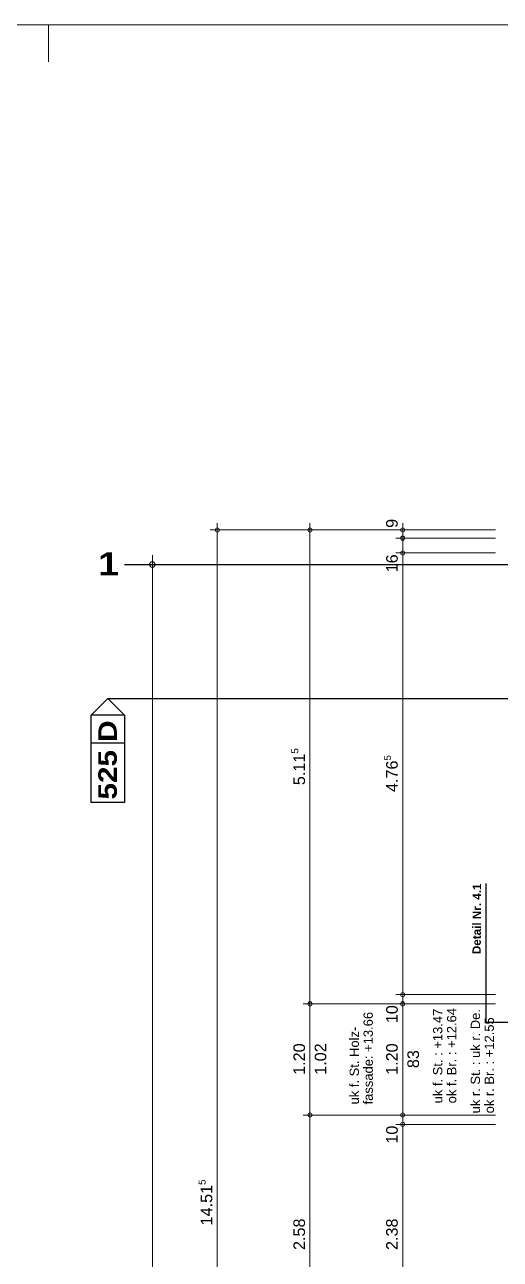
# Model space of a CAD drawing. Header units: metres. Extents: x 0.003 to 0.843, y 0.003 to 0.597.
# Drawn here: x 0.2079 to 0.3104, y 0.3306 to 0.597 of the extents above; entities that cross this region are included whole.
import ezdxf

# ---------------------------------------------------------------- set-up
doc = ezdxf.new("R2010")
doc.units = ezdxf.units.M
for name, pattern in [('AUSGEZOGEN', [0]), ('LINIE_23', [0.0079, 0.004, -0.0013, 0, -0.0013, 0, -0.0013]), ('LINIE_24', [0.0045, 0.0015, -0.001, 0, -0.001, 0, -0.001]), ('RAND', [44.45, 12.7, -6.35, 12.7, -6.35, 0, -6.35]), ('STRICHPUNKT', [25.4, 12.7, -6.35, 0, -6.35])]:
    doc.linetypes.add(name, pattern=pattern)
for name, color, linetype, lineweight in [('Bauachsen grob', 7, 'RAND', 13), ('Plankopf', 7, 'AUSGEZOGEN', 13), ('Schnittbegrenzung', 7, 'AUSGEZOGEN', 13), ('Text Detail', 7, 'AUSGEZOGEN', 25), ('Text Koten', 7, 'AUSGEZOGEN', 25), ('Vorprojektmasse', 7, 'AUSGEZOGEN', 13), ('Werkplan- Ausfuehrungsmasse', 7, 'AUSGEZOGEN', 13)]:
    doc.layers.add(name, color=color, linetype=linetype, lineweight=lineweight)
doc.styles.add('ARIAL', font='ARIAL.TTF')
doc.styles.add('Arial Black', font='Arial Black')

msp = doc.modelspace()

# ---------------------------------------------------------------- linework, layer by layer
at = {"layer": 'Bauachsen grob', "color": 32, "linetype": 'LINIE_23', "lineweight": 25, "true_color": 0xc36e14}
msp.add_line((0.2294, 0.4805), (0.73132, 0.4805), dxfattribs=at)
at = {"layer": 'Plankopf', "color": 7, "linetype": 'AUSGEZOGEN', "lineweight": 13}
for p, q in [((0.003, 0.597), (0.843, 0.597)), ((0.213, 0.597), (0.213, 0.589))]:
    msp.add_line(p, q, dxfattribs=at)
at = {"layer": 'Schnittbegrenzung', "color": 14, "linetype": 'AUSGEZOGEN', "lineweight": 25, "true_color": 0xb20000}
for p, q in [((0.2222, 0.448), (0.2258, 0.4516)), ((0.2258, 0.4516), (0.2294, 0.448)), ((0.2294, 0.448), (0.2222, 0.448)), ((0.2222, 0.42916), (0.2222, 0.448)), ((0.2294, 0.448), (0.2294, 0.42916)), ((0.2294, 0.448), (0.2294, 0.42916)), ((0.2294, 0.44196), (0.2222, 0.44196)), ((0.2294, 0.42916), (0.2222, 0.42916))]:
    msp.add_line(p, q, dxfattribs=at)
at = {"layer": 'Schnittbegrenzung', "color": 14, "linetype": 'STRICHPUNKT', "lineweight": 25, "true_color": 0xb20000}
msp.add_line((0.2258, 0.4516), (0.73436, 0.4516), dxfattribs=at)
at = {"layer": 'Text Detail', "color": 7, "linetype": 'LINIE_24', "lineweight": 25}
for p, q in [((0.3074, 0.3817), (0.3074, 0.4117)), ((0.3401, 0.3817), (0.3074, 0.3817))]:
    msp.add_line(p, q, dxfattribs=at)
at = {"layer": 'Vorprojektmasse', "color": 32, "linetype": 'AUSGEZOGEN', "lineweight": 13, "true_color": 0xc36e14}
for p, q in [((0.2354, 0.4805), (0.2354, 0.4825)), ((0.2354, 0.4805), (0.2334, 0.4805)), ((0.2354, 0.4805), (0.2374, 0.4805)), ((0.2354, 0.1646), (0.2354, 0.4805))]:
    msp.add_line(p, q, dxfattribs=at)
msp.add_circle((0.2354, 0.4805), 0.0006, dxfattribs=at)
at = {"layer": 'Werkplan- Ausfuehrungsmasse', "color": 7, "linetype": 'AUSGEZOGEN', "lineweight": 13}
for p, q in [((0.2494, 0.48796), (0.2479, 0.48796)), ((0.2494, 0.48796), (0.2494, 0.48946)), ((0.2494, 0.48796), (0.2509, 0.48796)), ((0.2494, 0.48796), (0.2734, 0.48796)), ((0.2494, 0.19764), (0.2494, 0.48796)), ((0.2694, 0.48796), (0.2679, 0.48796)), ((0.2694, 0.48796), (0.2694, 0.48946)), ((0.2694, 0.48796), (0.2709, 0.48796)), ((0.2694, 0.48796), (0.2934, 0.48796)), ((0.2694, 0.3857), (0.2694, 0.48796)), ((0.2894, 0.48796), (0.2879, 0.48796)), ((0.2894, 0.48796), (0.2894, 0.48946)), ((0.2894, 0.48796), (0.2909, 0.48796)), ((0.2894, 0.48796), (0.3094, 0.48796)), ((0.2894, 0.4862), (0.2894, 0.48796)), ((0.2894, 0.4862), (0.2879, 0.4862)), ((0.2894, 0.4862), (0.2909, 0.4862)), ((0.2894, 0.4862), (0.3094, 0.4862)), ((0.2894, 0.483), (0.2894, 0.4862)), ((0.2894, 0.483), (0.2879, 0.483)), ((0.2894, 0.483), (0.2909, 0.483)), ((0.2894, 0.483), (0.3094, 0.483)), ((0.2894, 0.3877), (0.2894, 0.483)), ((0.2894, 0.3877), (0.2879, 0.3877)), ((0.2894, 0.3877), (0.2909, 0.3877)), ((0.2894, 0.3877), (0.3094, 0.3877)), ((0.2894, 0.3857), (0.2894, 0.3877)), ((0.2694, 0.3857), (0.2679, 0.3857)), ((0.2694, 0.3857), (0.2709, 0.3857)), ((0.2694, 0.3857), (0.2934, 0.3857)), ((0.2694, 0.3617), (0.2694, 0.3857)), ((0.2894, 0.3857), (0.2879, 0.3857)), ((0.2894, 0.3857), (0.2909, 0.3857)), ((0.2894, 0.3857), (0.3094, 0.3857)), ((0.2894, 0.3617), (0.2894, 0.3857)), ((0.2694, 0.3617), (0.2679, 0.3617)), ((0.2694, 0.3617), (0.2709, 0.3617)), ((0.2694, 0.3101), (0.2694, 0.3617)), ((0.2894, 0.3617), (0.2879, 0.3617)), ((0.2894, 0.3597), (0.2879, 0.3597)), ((0.2894, 0.3617), (0.2909, 0.3617)), ((0.2894, 0.3597), (0.2894, 0.3617)), ((0.2894, 0.3597), (0.2909, 0.3597)), ((0.2894, 0.3121), (0.2894, 0.3597))]:
    msp.add_line(p, q, dxfattribs=at)
for points in [[(0.2694, 0.3617), (0.27322, 0.3617), (0.27322, 0.3617), (0.2934, 0.3617)], [(0.2894, 0.3617), (0.2932, 0.3617), (0.2932, 0.3617), (0.3094, 0.3617)], [(0.2894, 0.3597), (0.29316, 0.3597), (0.29316, 0.3597), (0.3094, 0.3597)]]:
    msp.add_lwpolyline(points, dxfattribs=at)
for centre in [(0.2494, 0.48796), (0.2694, 0.48796), (0.2894, 0.48796), (0.2894, 0.4862), (0.2894, 0.483), (0.2894, 0.3877), (0.2694, 0.3857), (0.2894, 0.3857), (0.2694, 0.3617), (0.2894, 0.3617), (0.2894, 0.3597)]:
    msp.add_circle(centre, 0.00045, dxfattribs=at)

# ---------------------------------------------------------------- texts
at = {"layer": 'Bauachsen grob', "color": 32, "linetype": 'AUSGEZOGEN', "lineweight": 50, "true_color": 0xc36e14, "insert": (0.22373, 0.47816), "char_height": 0.005, "width": 0.0025, "attachment_point": 7, "style": 'Arial Black'}
msp.add_mtext('1', dxfattribs=at)
at = {"layer": 'Schnittbegrenzung', "color": 14, "linetype": 'AUSGEZOGEN', "lineweight": 35, "true_color": 0xb20000, "insert": (0.2278, 0.4298), "char_height": 0.004, "width": 0.002, "attachment_point": 7, "rotation": 90, "style": 'Arial Black'}
msp.add_mtext('525\\~D', dxfattribs=at)
at = {"layer": 'Text Detail', "color": 7, "linetype": 'AUSGEZOGEN', "lineweight": 18, "insert": (0.30627, 0.39643), "char_height": 0.0018, "width": 0.0009, "attachment_point": 7, "rotation": 89.736, "style": 'ARIAL'}
msp.add_mtext('\\fArial|i0|b1|c0|p0;Detail\\~Nr.\\~4.1', dxfattribs=at)
at = {"layer": 'Text Koten', "color": 7, "linetype": 'AUSGEZOGEN', "lineweight": 18, "char_height": 0.002, "width": 0.001, "attachment_point": 7, "rotation": 90, "style": 'ARIAL'}
for s, insert in [('fassade:\\~+13.66', (0.28298, 0.364)), ('uk\\~f.\\~St.\\~:\\~+13.47', (0.29798, 0.36423)), ('ok\\~f.\\~Br.\\~:\\~+12.64', (0.30098, 0.36423)), ('uk\\~r.\\~St.\\~:\\~uk\\~r.\\~De.', (0.3061, 0.36207)), ('ok\\~r.\\~Br.\\~:\\~+12.55', (0.3091, 0.36207)), ('uk\\~f.\\~St.\\~Holz-', (0.27998, 0.364))]:
    msp.add_mtext(s, dxfattribs=dict(at, insert=insert))
at = {"layer": 'Werkplan- Ausfuehrungsmasse', "color": 7, "linetype": 'AUSGEZOGEN', "lineweight": 25, "attachment_point": 7, "rotation": 90, "style": 'ARIAL'}
for s, insert, char_height, width in [('9', (0.28836, 0.48841), 0.0025, 0.00125), ('16', (0.28836, 0.47882), 0.0025, 0.00125), ('5', (0.2669, 0.43969), 0.0015, 0.00075), ('5.11', (0.26836, 0.43289), 0.0025, 0.00125), ('5', (0.2869, 0.43821), 0.0015, 0.00075), ('4.76', (0.28836, 0.43141), 0.0025, 0.00125), ('10', (0.28836, 0.38153), 0.0025, 0.00125), ('1.20', (0.26836, 0.37038), 0.0025, 0.00125), ('1.02', (0.27295, 0.37039), 0.0025, 0.00125), ('1.20', (0.28836, 0.37038), 0.0025, 0.00125), ('83', (0.29295, 0.37183), 0.0025, 0.00125), ('10', (0.28836, 0.35553), 0.0025, 0.00125), ('5', (0.2469, 0.34663), 0.0015, 0.00075), ('14.51', (0.24836, 0.33789), 0.0025, 0.00125), ('2.58', (0.26836, 0.33258), 0.0025, 0.00125), ('2.38', (0.28836, 0.33258), 0.0025, 0.00125)]:
    msp.add_mtext(s, dxfattribs=dict(at, insert=insert, char_height=char_height, width=width))

doc.saveas('drawing.dxf')
